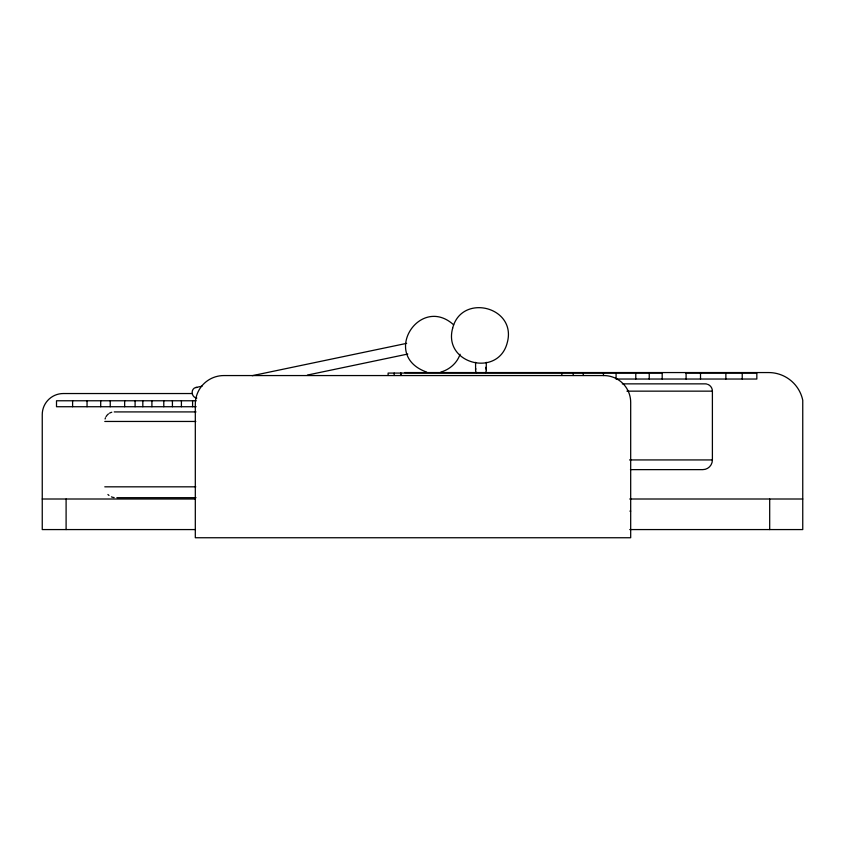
<?xml version="1.0" encoding="UTF-8"?>
<svg xmlns="http://www.w3.org/2000/svg" width="845" height="845" viewBox="0 0 845 845"><rect width="100%" height="100%" fill="white"/><g stroke="black" fill="none" stroke-linecap="round" stroke-linejoin="round"><path stroke-width="1.27" d="M460.071 354.235C457.177 362.959 449.572 369.614 440.815 372.075M195.596 387.549L202.039 386.197M252.222 375.687L406.656 343.355M307.4 375.064L407.786 354.044M404.713 372.56L768.654 372.56A34.846 34.846 0 0 1 802.75 400.224L802.75 529.572L629.757 529.572M685.538 373.078L756.835 373.078L756.835 379.035L616.079 379.035L616.089 373.078M622.332 383.862L705.184 383.862A7.278 7.214 90 0 1 707.054 384.116M626.916 391.15L712.398 391.15L712.398 459.933A9.707 9.612 -90 0 1 702.786 469.63L630.454 469.63M192.491 393.538L63.322 393.538A21.072 21.072 0 0 0 42.25 414.61L42.25 529.572L195.47 529.572M196.167 400.773L56.509 400.773L56.509 406.73L196.167 406.73M114.233 411.916L196.019 411.916M104.78 421.454L195.797 421.454M629.546 459.933L712.398 459.933M104.78 486.826L195.797 486.826M116.863 497.684L196.008 497.684M42.25 499.004L195.47 499.004M629.757 499.004L802.75 499.004M629.895 511.119L630.687 511.119M426.683 372.096C380.229 355.608 419.923 294.049 453.702 324.892M769.689 499.004L769.689 529.572M742.227 373.078L742.227 379.035M725.876 373.078L725.876 379.035M700.505 373.078L700.505 379.035M686.087 372.56L686.087 379.035M662.184 379.035L662.184 373.078L388.108 373.078L388.108 375.465M649.235 373.078L649.235 379.035M635.789 373.078L635.789 379.035M603.436 373.078L603.436 375.465M583.23 373.078L583.23 375.465M573.185 373.078L573.185 375.465M561.84 373.078L561.84 375.465M486.287 362.336L486.287 369.994M475.587 362.347L475.587 369.994M401.005 373.078L401.005 375.465M400.625 373.078L400.625 375.465M394.171 373.078L394.171 375.465M192.586 400.773L192.586 406.73M181.411 400.773L181.411 406.73M172.422 400.773L172.422 406.73M163.793 400.773L163.793 406.73M151.91 400.773L151.91 406.73M142.826 400.773L142.826 406.73M135.094 400.773L135.094 406.73M124.659 400.773L124.659 406.73M110.23 400.773L110.23 406.73M100.703 400.773L100.703 406.73M87.046 400.773L87.046 406.73M72.607 400.773L72.607 406.73M66.1 499.004L66.1 529.572M105.097 418.983A9.538 9.453 -90 0 1 105.498 417.8M106.047 416.68A9.538 9.453 -90 0 1 108.477 413.892M109.501 413.194A9.538 9.453 -90 0 1 111.783 412.244M114.138 497.589A10.858 10.774 -90 0 1 111.424 496.86M108.994 495.445A10.858 10.774 -90 0 1 107.928 494.505M707.941 384.422A7.278 7.214 90 0 1 712.398 391.15M485.579 367.332A5.355 5.334 0 0 1 485.579 372.666M476.305 372.666A5.355 5.334 0 0 1 475.777 368.61M196.811 398.069A5.355 4.637 78.2 0 1 192.142 392.45A5.355 4.637 78.2 0 1 196.811 387.443M452.666 328.135C442.706 363.994 498.286 378.053 507.243 342.711C517.203 306.851 461.613 292.792 452.666 328.135M603.826 375.56L223.851 375.56A28.55 28.55 0 0 0 195.311 404.111L195.311 537.747L630.687 537.747L630.687 402.41A26.85 26.85 0 0 0 603.826 375.56"/></g></svg>
